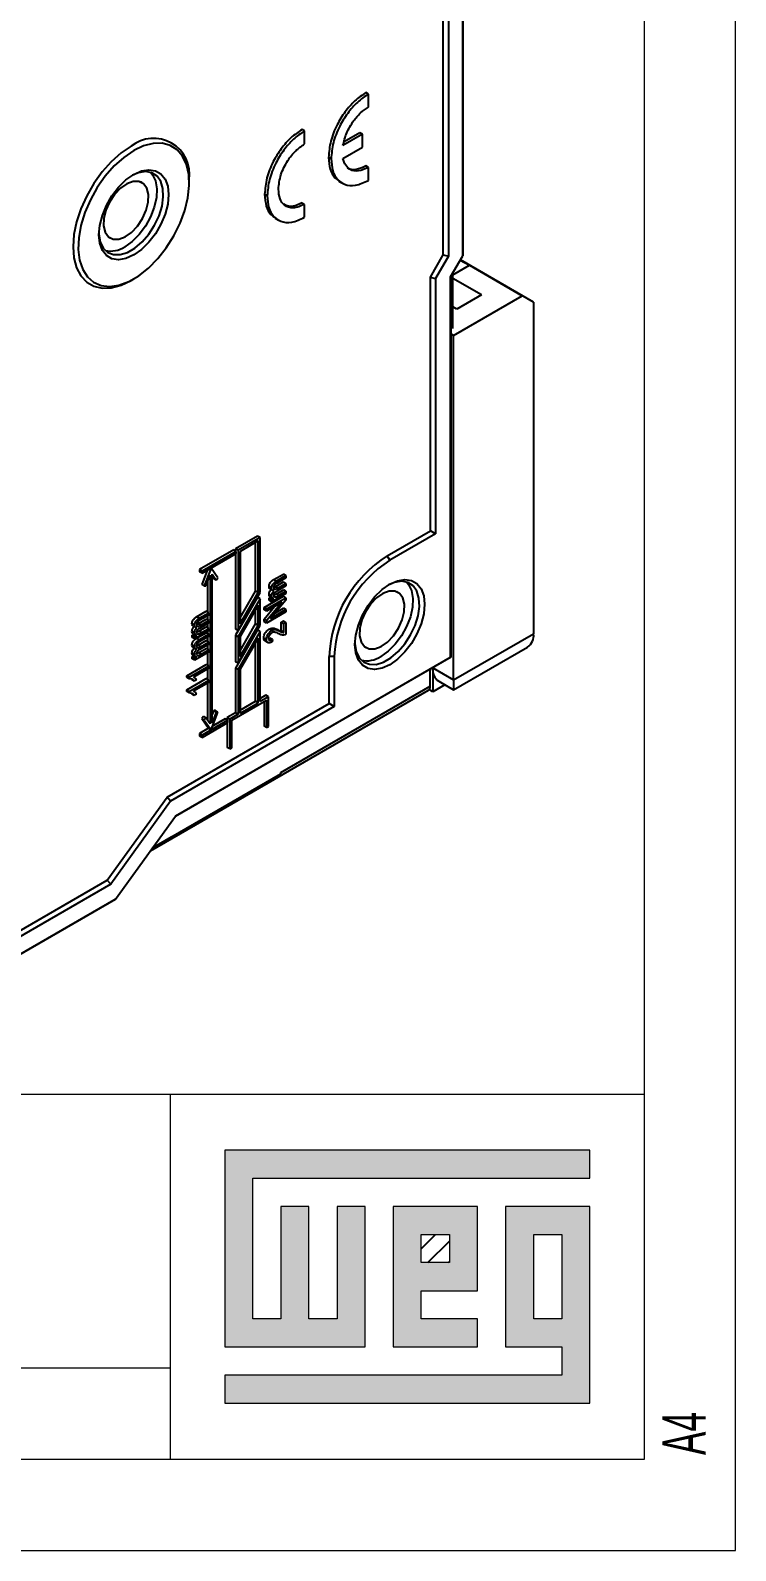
# Model space of a CAD drawing. Header units: millimetres. Extents: x 0 to 210, y 0 to 297.
# Drawn here: x 171.3 to 210, y 0 to 83.3 of the extents above; entities that cross this region are included whole.
import ezdxf

# ---------------------------------------------------------------- set-up
doc = ezdxf.new("R2010")
doc.units = ezdxf.units.MM
doc.layers.add('FORMATO', color=7, linetype='Continuous')
doc.layers.add('LEGENDA', color=7, linetype='Continuous')
doc.styles.add('SLDTEXTSTYLE1', font='TXT', dxfattribs={"width": 0.605})

msp = doc.modelspace()

# ---------------------------------------------------------------- hatches: boundary and pattern name
at = {"linetype": 'Continuous'}
msp.add_hatch(color=7, dxfattribs=at).paths.add_polyline_path([(181.99, 21.93), (181.99, 11.15), (189.69, 11.15), (189.69, 18.85), (188.15, 18.85), (188.15, 12.69), (186.61, 12.69), (186.61, 18.85), (185.07, 18.85), (185.07, 12.69), (183.53, 12.69), (183.53, 20.39), (202.01, 20.39), (202.01, 21.93)], flags=0)
h = msp.add_hatch(color=7, dxfattribs=at)
h.paths.add_polyline_path([(181.99, 8.07), (202.01, 8.07), (202.01, 18.85), (197.39, 18.85), (197.39, 11.15), (200.47, 11.15), (200.47, 9.61), (181.99, 9.61)], flags=0)
h.paths.add_polyline_path([(198.93, 17.31), (200.47, 17.31), (200.47, 12.69), (198.93, 12.69)], flags=0)
h = msp.add_hatch(color=7, dxfattribs=at)
h.paths.add_polyline_path([(195.85, 12.69), (192.77, 12.69), (192.77, 14.23), (195.85, 14.23), (195.85, 18.85), (191.23, 18.85), (191.23, 11.15), (195.85, 11.15)], flags=0)
h.paths.add_polyline_path([(194.31, 15.77), (192.77, 15.77), (192.77, 17.31), (194.31, 17.31)], flags=0)
h = msp.add_hatch(dxfattribs=at)
h.set_pattern_fill('ANSI31', color=8, scale=0.25, style=0)
h.paths.add_polyline_path([(194.31, 15.77), (192.77, 15.77), (192.77, 17.31), (194.31, 17.31)], flags=0)

# ---------------------------------------------------------------- linework, layer by layer
at = {"color": 7, "linetype": 'Continuous', "lineweight": 25}
for p, q in [((193.974, 70.961), (193.974, 95.488)), ((194.257, 95.324), (194.257, 70.893)), ((195.05, 70.914), (195.05, 94.867)), ((195.052, 94.865), (195.052, 71.01)), ((189.873, 79.764), (189.732, 79.846)), ((189.873, 79.056), (189.873, 79.764)), ((186.37, 77.743), (186.229, 77.825)), ((186.37, 77.034), (186.37, 77.743)), ((189.548, 77.567), (188.473, 76.947)), ((189.407, 77.649), (188.534, 77.145)), ((189.548, 77.567), (189.407, 77.649)), ((189.548, 76.859), (189.548, 77.567)), ((188.473, 76.237), (189.548, 76.859)), ((187.826, 76.219), (187.684, 76.3)), ((189.873, 75.746), (189.732, 75.827)), ((177.455, 74.917), (177.384, 74.958)), ((180.044, 74.912), (180.044, 75.075)), ((188.266, 74.985), (188.443, 74.883)), ((189.873, 75.036), (189.873, 75.746)), ((184.323, 74.198), (184.182, 74.279)), ((186.37, 73.725), (186.229, 73.806)), ((186.37, 73.015), (186.37, 73.725)), ((184.764, 72.964), (184.94, 72.862)), ((175.634, 71.927), (175.705, 71.886)), ((193.267, 69.736), (193.974, 70.961)), ((194.257, 70.893), (193.55, 69.669)), ((193.974, 70.961), (194.257, 70.893)), ((194.378, 69.751), (195.05, 70.914)), ((195.052, 71.01), (195.05, 70.914)), ((194.497, 69.864), (195.407, 70.389)), ((194.497, 66.925), (194.497, 69.958)), ((194.907, 70.668), (195.407, 70.389)), ((198.924, 68.369), (194.916, 70.683)), ((195.407, 70.389), (198.306, 68.715)), ((176.863, 69.564), (177.004, 69.646)), ((193.267, 55.845), (193.267, 69.736)), ((193.267, 69.736), (193.55, 69.669)), ((193.55, 69.669), (193.55, 55.681)), ((194.378, 48.936), (194.378, 69.751)), ((194.38, 69.755), (194.38, 48.936)), ((196.06, 68.766), (194.497, 69.668)), ((194.54, 66.541), (198.306, 68.715)), ((196.06, 68.766), (194.717, 67.99)), ((198.924, 68.369), (198.306, 68.715)), ((198.924, 68.369), (198.924, 50.21)), ((194.717, 67.99), (194.497, 68.117)), ((194.54, 66.541), (194.38, 66.634)), ((194.54, 47.679), (194.54, 66.541)), ((190.898, 54.477), (193.267, 55.845)), ((193.55, 55.681), (193.267, 55.845)), ((183.792, 55.56), (182.59, 54.866)), ((183.933, 55.478), (182.731, 54.784)), ((183.827, 55.294), (182.837, 54.723)), ((183.686, 52.548), (183.686, 55.213)), ((183.933, 55.478), (183.792, 55.56)), ((183.827, 52.466), (183.827, 55.294)), ((183.933, 52.477), (183.933, 55.478)), ((193.55, 55.681), (191.04, 54.232)), ((182.484, 54.805), (180.61, 53.723)), ((182.625, 54.723), (180.752, 53.641)), ((180.752, 53.519), (182.625, 54.6)), ((182.625, 54.723), (182.484, 54.805)), ((182.59, 54.866), (182.59, 54.743)), ((182.731, 54.784), (182.59, 54.866)), ((182.59, 54.58), (182.59, 50.476)), ((182.625, 54.6), (182.625, 54.723)), ((182.731, 54.784), (182.731, 50.395)), ((182.837, 54.723), (182.837, 50.752)), ((191.04, 54.232), (190.898, 54.477)), ((180.61, 53.723), (180.61, 53.6)), ((180.752, 53.641), (180.61, 53.723)), ((180.752, 53.519), (180.61, 53.6)), ((181.028, 53.678), (180.732, 52.915)), ((180.752, 53.641), (180.752, 53.519)), ((181.246, 53.796), (180.873, 52.834)), ((180.965, 52.825), (181.193, 53.415)), ((181.193, 53.415), (181.193, 45.274)), ((181.246, 53.796), (181.239, 53.8)), ((181.62, 53.265), (181.246, 53.796)), ((181.3, 53.476), (181.528, 53.151)), ((181.3, 45.335), (181.3, 53.476)), ((181.3, 53.356), (181.387, 53.232)), ((184.679, 53.172), (185.206, 53.476)), ((184.821, 53.09), (185.348, 53.394)), ((185.348, 53.394), (185.206, 53.476)), ((185.348, 53.394), (185.348, 53.267)), ((180.873, 52.834), (180.732, 52.915)), ((180.873, 52.834), (180.965, 52.825)), ((181.052, 53.05), (181.052, 51.404)), ((181.528, 53.151), (181.387, 53.232)), ((181.528, 53.151), (181.62, 53.265)), ((182.731, 50.395), (183.933, 52.477)), ((182.837, 51.078), (183.686, 52.548)), ((182.837, 50.752), (183.827, 52.466)), ((183.827, 52.466), (183.686, 52.548)), ((184.563, 52.716), (184.421, 52.798)), ((184.482, 52.67), (184.623, 52.588)), ((184.673, 52.757), (184.758, 52.788)), ((184.821, 53.09), (184.679, 53.172)), ((184.758, 52.788), (185.206, 53.046)), ((184.9, 52.706), (184.758, 52.788)), ((184.806, 52.386), (185.206, 52.617)), ((185.348, 52.838), (184.847, 52.548)), ((185.348, 53.267), (184.862, 52.987)), ((184.9, 52.706), (185.348, 52.965)), ((184.948, 52.304), (185.348, 52.535)), ((185.348, 52.965), (185.206, 53.046)), ((185.348, 52.535), (185.206, 52.617)), ((185.348, 52.965), (185.348, 52.838)), ((185.348, 52.535), (185.348, 52.408)), ((191.491, 52.482), (191.42, 52.522)), ((183.792, 52.212), (182.59, 50.13)), ((183.933, 52.13), (182.731, 50.048)), ((183.827, 51.773), (182.837, 50.059)), ((183.933, 52.13), (183.792, 52.212)), ((183.827, 50.67), (183.827, 51.773)), ((183.933, 50.68), (183.933, 52.13)), ((184.146, 51.655), (185.206, 52.267)), ((184.146, 51.011), (184.724, 51.698)), ((184.146, 51.527), (184.146, 51.655)), ((184.287, 51.573), (184.146, 51.655)), ((184.287, 51.573), (185.348, 52.185)), ((184.287, 50.929), (185.132, 51.934)), ((185.132, 51.934), (184.287, 51.446)), ((184.563, 52.286), (184.421, 52.368)), ((184.435, 52.156), (184.528, 52.209)), ((184.435, 52.044), (184.435, 52.156)), ((184.576, 52.074), (184.435, 52.156)), ((184.576, 51.963), (184.435, 52.044)), ((184.483, 52.235), (184.625, 52.153)), ((185.348, 52.049), (184.503, 51.046)), ((185.348, 52.408), (184.576, 51.963)), ((184.576, 52.074), (184.685, 52.137)), ((184.576, 51.963), (184.576, 52.074)), ((184.673, 52.328), (184.806, 52.386)), ((184.948, 52.304), (184.806, 52.386)), ((185.348, 52.185), (185.206, 52.267)), ((185.348, 52.185), (185.348, 52.049)), ((180.454, 51.141), (180.981, 51.445)), ((180.596, 51.059), (180.454, 51.141)), ((180.533, 50.757), (180.981, 51.015)), ((180.596, 51.059), (181.123, 51.363)), ((181.123, 50.806), (180.622, 50.517)), ((181.123, 51.236), (180.637, 50.956)), ((180.675, 50.675), (181.123, 50.934)), ((181.123, 51.363), (180.981, 51.445)), ((181.123, 50.934), (180.981, 51.015)), ((181.052, 51.195), (181.052, 50.975)), ((181.123, 51.363), (181.123, 51.236)), ((181.123, 50.934), (181.123, 50.806)), ((183.686, 50.752), (183.686, 51.528)), ((184.287, 51.446), (184.146, 51.527)), ((184.146, 50.875), (184.146, 51.011)), ((184.287, 50.929), (184.146, 51.011)), ((184.287, 50.794), (184.146, 50.875)), ((184.287, 51.446), (184.287, 51.573)), ((185.348, 51.406), (184.287, 50.794)), ((184.287, 50.794), (184.287, 50.929)), ((184.503, 51.046), (185.348, 51.533)), ((184.771, 51.363), (185.206, 51.615)), ((185.082, 50.843), (185.206, 50.915)), ((185.082, 50.366), (185.082, 50.843)), ((185.224, 50.762), (185.082, 50.843)), ((185.348, 51.533), (185.206, 51.615)), ((185.348, 50.833), (185.206, 50.915)), ((185.224, 50.762), (185.348, 50.833)), ((185.348, 51.533), (185.348, 51.406)), ((185.348, 50.833), (185.348, 50.181)), ((180.338, 50.685), (180.196, 50.767)), ((180.338, 50.255), (180.196, 50.337)), ((180.21, 50.125), (180.303, 50.178)), ((180.21, 50.013), (180.21, 50.125)), ((180.351, 50.043), (180.21, 50.125)), ((180.351, 49.932), (180.21, 50.013)), ((180.257, 50.638), (180.398, 50.557)), ((180.258, 50.204), (180.4, 50.122)), ((181.123, 50.377), (180.351, 49.932)), ((180.351, 50.043), (180.46, 50.106)), ((180.351, 49.932), (180.351, 50.043)), ((180.448, 50.726), (180.533, 50.757)), ((180.448, 50.297), (180.581, 50.355)), ((180.454, 49.963), (180.981, 50.268)), ((180.596, 49.882), (180.454, 49.963)), ((180.675, 50.675), (180.533, 50.757)), ((180.581, 50.355), (180.981, 50.586)), ((180.723, 50.273), (180.581, 50.355)), ((180.596, 49.882), (181.123, 50.186)), ((181.123, 50.059), (180.637, 49.779)), ((180.723, 50.273), (181.123, 50.504)), ((181.123, 50.504), (180.981, 50.586)), ((181.123, 50.186), (180.981, 50.268)), ((181.052, 50.766), (181.052, 50.545)), ((181.052, 50.336), (181.052, 50.227)), ((181.052, 50.018), (181.052, 49.797)), ((181.123, 50.504), (181.123, 50.377)), ((181.123, 50.186), (181.123, 50.059)), ((182.731, 50.395), (182.59, 50.476)), ((183.792, 50.416), (182.59, 48.334)), ((182.59, 50.13), (182.59, 48.68)), ((182.731, 50.048), (182.59, 50.13)), ((182.731, 48.598), (183.933, 50.68)), ((183.933, 50.334), (182.731, 48.252)), ((182.731, 50.048), (182.731, 48.598)), ((182.837, 49.282), (183.686, 50.752)), ((182.837, 48.955), (183.827, 50.67)), ((182.837, 50.059), (182.837, 48.955)), ((183.827, 49.977), (182.837, 48.262)), ((183.827, 50.67), (183.686, 50.752)), ((183.933, 50.334), (183.792, 50.416)), ((183.827, 46.435), (183.827, 49.977)), ((183.933, 46.496), (183.933, 50.334)), ((184.273, 49.903), (184.132, 49.984)), ((184.391, 49.952), (184.462, 49.976)), ((184.571, 50.385), (184.429, 50.466)), ((184.604, 49.895), (184.462, 49.976)), ((185.018, 50.355), (184.876, 50.436)), ((185.224, 50.284), (185.082, 50.366)), ((185.224, 50.284), (185.224, 50.762)), ((194.54, 47.679), (198.924, 50.21)), ((180.338, 49.508), (180.196, 49.59)), ((180.338, 49.078), (180.196, 49.16)), ((180.257, 49.461), (180.398, 49.38)), ((181.123, 49.2), (180.351, 48.755)), ((180.448, 49.549), (180.533, 49.58)), ((180.448, 49.12), (180.581, 49.178)), ((180.533, 49.58), (180.981, 49.838)), ((180.675, 49.498), (180.533, 49.58)), ((180.581, 49.178), (180.981, 49.409)), ((180.723, 49.096), (180.581, 49.178)), ((181.123, 49.629), (180.622, 49.34)), ((180.675, 49.498), (181.123, 49.757)), ((180.723, 49.096), (181.123, 49.327)), ((181.123, 49.757), (180.981, 49.838)), ((181.123, 49.327), (180.981, 49.409)), ((181.052, 49.589), (181.052, 49.368)), ((181.052, 49.159), (181.052, 48.493)), ((181.123, 49.757), (181.123, 49.629)), ((181.123, 49.327), (181.123, 49.2)), ((183.686, 46.517), (183.686, 49.732)), ((184.187, 49.818), (184.364, 49.716)), ((184.604, 49.895), (184.59, 49.76)), ((189.67, 49.491), (189.741, 49.45)), ((194.54, 47.138), (198.593, 49.477)), ((194.379, 48.935), (179.29, 40.224)), ((179.292, 40.227), (194.378, 48.936)), ((179.907, 47.914), (180.981, 48.534)), ((180.048, 47.832), (181.123, 48.452)), ((180.21, 48.948), (180.303, 49.001)), ((180.21, 48.836), (180.21, 48.948)), ((180.351, 48.866), (180.21, 48.948)), ((180.351, 48.755), (180.21, 48.836)), ((180.258, 49.027), (180.4, 48.945)), ((181.123, 48.325), (180.282, 47.84)), ((180.351, 48.866), (180.46, 48.929)), ((180.351, 48.755), (180.351, 48.866)), ((181.123, 48.452), (180.981, 48.534)), ((181.123, 48.452), (181.123, 48.325)), ((182.731, 48.598), (182.59, 48.68)), ((182.59, 48.334), (182.59, 45.884)), ((182.731, 48.252), (182.59, 48.334)), ((187.717, 46.394), (187.717, 48.966)), ((187.999, 48.966), (187.717, 48.966)), ((187.999, 48.966), (187.999, 46.23)), ((193.259, 47.347), (193.259, 48.288)), ((193.394, 48.341), (194.54, 47.679)), ((193.394, 48.341), (193.394, 47.034)), ((194.378, 48.936), (194.38, 48.936)), ((194.38, 48.936), (194.379, 48.935)), ((179.907, 47.831), (179.907, 47.914)), ((180.048, 47.832), (179.907, 47.914)), ((180.048, 47.75), (179.907, 47.831)), ((179.907, 47.134), (180.981, 47.755)), ((180.048, 47.75), (180.048, 47.832)), ((180.048, 47.053), (181.123, 47.673)), ((180.324, 47.609), (180.182, 47.691)), ((181.123, 47.546), (180.282, 47.061)), ((180.329, 47.816), (180.285, 47.841)), ((180.448, 47.681), (180.324, 47.609)), ((181.123, 47.673), (180.981, 47.755)), ((181.052, 48.284), (181.052, 47.714)), ((181.052, 47.505), (181.052, 45.475)), ((181.123, 47.673), (181.123, 47.546)), ((182.731, 48.252), (182.731, 45.802)), ((182.837, 48.262), (182.837, 45.863)), ((193.726, 47.608), (194.54, 47.138)), ((194.54, 47.679), (194.54, 47.138)), ((177.918, 38.322), (193.156, 47.119)), ((179.907, 47.052), (179.907, 47.134)), ((180.048, 47.053), (179.907, 47.134)), ((180.048, 46.97), (179.907, 47.052)), ((180.048, 46.97), (180.048, 47.053)), ((180.324, 46.83), (180.182, 46.912)), ((180.329, 47.037), (180.285, 47.062)), ((180.448, 46.901), (180.324, 46.83)), ((184.252, 46.843), (183.933, 46.659)), ((184.393, 46.762), (183.933, 46.496)), ((184.393, 46.762), (184.252, 46.843)), ((184.393, 45.128), (184.393, 46.762)), ((185.065, 42.617), (193.259, 47.347)), ((193.394, 47.034), (193.194, 47.15)), ((194.057, 47.417), (193.394, 47.034)), ((178.839, 41.269), (187.717, 46.394)), ((187.999, 46.23), (179.025, 41.05)), ((181.246, 44.953), (181.62, 45.916)), ((181.387, 46.006), (181.3, 45.781)), ((181.528, 45.924), (181.3, 45.335)), ((181.479, 45.998), (181.387, 46.006)), ((181.528, 45.924), (181.387, 46.006)), ((181.62, 45.916), (181.479, 45.998)), ((181.62, 45.916), (181.528, 45.924)), ((182.59, 45.884), (182.13, 45.619)), ((182.731, 45.802), (182.272, 45.537)), ((182.378, 45.476), (184.287, 46.578)), ((182.731, 45.802), (182.59, 45.884)), ((182.837, 46.027), (183.686, 46.517)), ((182.837, 45.863), (183.827, 46.435)), ((183.827, 46.435), (183.686, 46.517)), ((184.146, 46.496), (184.146, 45.149)), ((184.287, 46.578), (184.287, 45.067)), ((187.999, 46.23), (187.717, 46.394)), ((181.112, 45.031), (180.61, 44.741)), ((180.823, 45.681), (180.732, 45.566)), ((180.732, 45.566), (181.105, 45.035)), ((180.873, 45.485), (180.732, 45.566)), ((182.166, 45.476), (180.752, 44.659)), ((180.752, 44.537), (182.166, 45.353)), ((180.965, 45.599), (180.823, 45.681)), ((180.965, 45.599), (180.873, 45.485)), ((180.873, 45.485), (181.246, 44.953)), ((181.193, 45.274), (180.965, 45.599)), ((181.246, 44.953), (181.105, 45.035)), ((182.024, 45.557), (181.324, 45.153)), ((182.166, 45.476), (182.024, 45.557)), ((182.13, 45.619), (182.13, 45.496)), ((182.272, 45.537), (182.13, 45.619)), ((182.13, 45.333), (182.13, 43.985)), ((182.166, 45.353), (182.166, 45.476)), ((182.272, 45.537), (182.272, 43.904)), ((182.378, 43.965), (182.378, 45.476)), ((184.287, 45.067), (184.146, 45.149)), ((184.287, 45.067), (184.393, 45.128)), ((180.61, 44.741), (180.61, 44.618)), ((180.752, 44.659), (180.61, 44.741)), ((180.752, 44.537), (180.61, 44.618)), ((180.752, 44.659), (180.752, 44.537)), ((182.272, 43.904), (182.13, 43.985)), ((182.272, 43.904), (182.378, 43.965)), ((179.054, 39.066), (185.065, 42.536)), ((185.065, 42.536), (185.065, 42.617)), ((175.557, 36.721), (178.839, 41.269)), ((179.025, 41.05), (175.743, 36.501)), ((179.025, 41.05), (178.839, 41.269)), ((176.01, 35.678), (179.292, 40.227)), ((179.054, 39.061), (178.019, 38.463)), ((179.054, 39.066), (179.054, 39.061)), ((166.159, 31.295), (175.557, 36.721)), ((175.743, 36.501), (175.557, 36.721)), ((175.743, 36.501), (166.242, 31.016)), ((175.913, 35.621), (165.748, 29.753)), ((165.891, 29.837), (176.01, 35.678)), ((176.01, 35.678), (175.913, 35.621))]:
    msp.add_line(p, q, dxfattribs=at)
at = {"color": 7, "linetype": 'Continuous', "lineweight": 18}
for p, q in [((202.01, 21.93), (181.99, 21.93)), ((181.99, 21.93), (181.99, 11.15)), ((202.01, 20.39), (202.01, 21.93)), ((183.53, 20.39), (202.01, 20.39)), ((183.53, 12.69), (183.53, 20.39)), ((186.61, 18.85), (185.07, 18.85)), ((185.07, 18.85), (185.07, 12.69)), ((186.61, 12.69), (186.61, 18.85)), ((189.69, 18.85), (188.15, 18.85)), ((188.15, 18.85), (188.15, 12.69)), ((189.69, 11.15), (189.69, 18.85)), ((195.85, 18.85), (191.23, 18.85)), ((191.23, 18.85), (191.23, 11.15)), ((195.85, 14.23), (195.85, 18.85)), ((202.01, 18.85), (197.39, 18.85)), ((197.39, 18.85), (197.39, 11.15)), ((202.01, 8.07), (202.01, 18.85)), ((192.77, 17.31), (194.31, 17.31)), ((192.77, 15.77), (192.77, 17.31)), ((194.31, 17.31), (194.31, 15.77)), ((198.93, 12.69), (198.93, 17.31)), ((198.93, 17.31), (200.47, 17.31)), ((200.47, 17.31), (200.47, 12.69)), ((194.31, 15.77), (192.77, 15.77)), ((192.77, 14.23), (195.85, 14.23)), ((192.77, 12.69), (192.77, 14.23)), ((185.07, 12.69), (183.53, 12.69)), ((188.15, 12.69), (186.61, 12.69)), ((195.85, 12.69), (192.77, 12.69)), ((195.85, 11.15), (195.85, 12.69)), ((200.47, 12.69), (198.93, 12.69)), ((181.99, 11.15), (189.69, 11.15)), ((191.23, 11.15), (195.85, 11.15)), ((197.39, 11.15), (200.47, 11.15)), ((200.47, 11.15), (200.47, 9.61)), ((181.99, 9.61), (181.99, 8.07)), ((200.47, 9.61), (181.99, 9.61)), ((181.99, 8.07), (202.01, 8.07))]:
    msp.add_line(p, q, dxfattribs=at)
at = {"color": 7, "linetype": 'Continuous', "lineweight": 25, "flags": 128}
for points in [[(176.862, 76.913), (176.31, 76.538), (175.774, 76.063), (175.271, 75.502), (174.817, 74.873), (174.425, 74.193), (174.107, 73.485), (173.872, 72.769), (173.729, 72.068), (173.68, 71.402), (173.729, 70.791), (173.872, 70.256), (174.107, 69.811), (174.425, 69.469), (174.817, 69.243), (175.271, 69.138), (175.774, 69.157), (176.31, 69.301), (176.862, 69.564), (176.863, 69.564)], [(177.004, 76.668), (176.461, 76.298), (175.935, 75.827), (175.444, 75.271), (175.003, 74.646), (174.627, 73.974), (174.326, 73.275), (174.112, 72.573), (173.991, 71.889), (173.966, 71.246), (174.04, 70.664), (174.208, 70.163), (174.466, 69.758), (174.806, 69.462), (175.217, 69.285), (175.685, 69.232), (176.195, 69.305), (176.731, 69.503), (177.276, 69.817), (177.813, 70.239), (178.323, 70.755), (178.791, 71.348), (179.202, 71.999), (179.541, 72.688), (179.8, 73.391), (179.968, 74.087), (180.041, 74.753), (180.017, 75.368), (179.896, 75.911), (179.681, 76.366), (179.381, 76.718), (179.004, 76.956), (178.563, 77.071), (178.072, 77.061), (177.547, 76.925), (177.004, 76.668)], [(177.004, 75.362), (177.429, 75.552), (177.832, 75.621), (178.194, 75.568), (178.497, 75.393), (178.724, 75.106), (178.865, 74.722), (178.913, 74.259), (178.865, 73.741), (178.724, 73.193), (178.497, 72.644), (178.194, 72.12), (177.832, 71.649), (177.429, 71.253), (177.004, 70.952), (176.579, 70.762), (176.175, 70.692), (175.813, 70.746), (175.511, 70.921), (175.284, 71.207), (175.143, 71.592), (175.095, 72.055), (175.143, 72.573), (175.284, 73.12), (175.511, 73.67), (175.813, 74.193), (176.175, 74.665), (176.579, 75.061), (177.004, 75.362)], [(175.096, 72.139), (175.098, 72.101), (175.169, 71.675), (175.331, 71.334), (175.577, 71.095), (175.891, 70.972), (176.258, 70.971), (176.657, 71.093), (177.068, 71.329), (177.467, 71.669), (177.834, 72.094), (178.148, 72.58), (178.393, 73.102), (178.556, 73.631), (178.627, 74.139), (178.603, 74.598), (178.486, 74.984), (178.28, 75.276), (177.999, 75.458), (177.656, 75.521), (177.27, 75.46), (176.931, 75.318)], [(177.723, 74.608), (177.544, 74.854), (177.286, 74.983), (176.971, 74.983), (176.625, 74.856), (176.275, 74.611), (175.949, 74.267), (175.675, 73.854), (175.474, 73.404), (175.362, 72.954), (175.349, 72.54), (175.436, 72.196), (175.615, 71.95), (175.873, 71.821), (176.188, 71.82), (176.534, 71.948), (176.885, 72.193), (177.21, 72.536), (177.484, 72.95), (177.686, 73.4), (177.797, 73.85), (177.81, 74.264), (177.723, 74.608)], [(177.923, 75.484), (178.04, 75.347), (178.202, 75.006), (178.274, 74.58), (178.25, 74.093), (178.132, 73.571), (177.927, 73.042), (177.645, 72.535), (177.302, 72.076), (176.917, 71.692), (176.509, 71.401)], [(191.04, 52.926), (191.465, 53.116), (191.868, 53.186), (192.23, 53.132), (192.533, 52.957), (192.76, 52.671), (192.901, 52.286), (192.949, 51.823), (192.901, 51.305), (192.76, 50.758), (192.533, 50.208), (192.23, 49.685), (191.868, 49.213), (191.465, 48.817), (191.04, 48.516), (190.615, 48.326), (190.212, 48.257), (189.85, 48.31), (189.547, 48.485), (189.32, 48.772), (189.179, 49.156), (189.131, 49.619), (189.179, 50.137), (189.32, 50.685), (189.547, 51.234), (189.85, 51.758), (190.212, 52.229), (190.615, 52.625), (191.04, 52.926)], [(189.132, 49.703), (189.134, 49.665), (189.205, 49.24), (189.368, 48.898), (189.613, 48.66), (189.927, 48.536), (190.294, 48.535), (190.693, 48.657), (191.104, 48.894), (191.503, 49.234), (191.87, 49.658), (192.184, 50.144), (192.429, 50.666), (192.592, 51.195), (192.663, 51.703), (192.639, 52.162), (192.522, 52.548), (192.316, 52.84), (192.035, 53.022), (191.692, 53.085), (191.306, 53.024), (190.968, 52.882)], [(191.759, 52.172), (191.58, 52.418), (191.322, 52.547), (191.007, 52.548), (190.661, 52.42), (190.311, 52.175), (189.985, 51.832), (189.711, 51.418), (189.51, 50.968), (189.398, 50.518), (189.385, 50.104), (189.472, 49.76), (189.651, 49.514), (189.909, 49.385), (190.224, 49.384), (190.57, 49.512), (190.921, 49.757), (191.246, 50.1), (191.521, 50.514), (191.722, 50.964), (191.833, 51.414), (191.846, 51.828), (191.759, 52.172)], [(191.959, 53.048), (192.076, 52.911), (192.238, 52.57), (192.31, 52.144), (192.286, 51.657), (192.168, 51.135), (191.963, 50.606), (191.681, 50.099), (191.338, 49.641), (190.953, 49.256), (190.545, 48.966)]]:
    msp.add_lwpolyline(points, dxfattribs=at)
at = {"color": 7, "linetype": 'Continuous', "lineweight": 25}
for centre, radius, start, end in [((178.095, 75.373), 1.972, 351.31468, 128.67457), ((175.74, 72.539), 1.373, 257.72503, 304.05748), ((194.596, 48.668), 6.886, 122.4763, 177.5237), ((194.601, 48.665), 6.608, 122.60548, 177.39452), ((198.163, 50.113), 0.767, 304.05635, 7.25583), ((189.776, 50.103), 1.373, 257.72503, 304.05748), ((194.178, 48.254), 0.789, 173.70115, 234.98667)]:
    msp.add_arc(centre, radius, start, end, dxfattribs=at)
msp.add_ellipse((192.908, 47.553), major_axis=(-0.247, 0.435), ratio=0.572321, start_param=3.14588, end_param=3.93136, dxfattribs=at)
for points, knots in [([(189.732, 79.846), (189.527, 79.707), (189.124, 79.435), (188.577, 78.805), (188.111, 78.051), (187.757, 77.167), (187.709, 76.592), (187.684, 76.3)], [0, 0, 0, 0, 0.191416, 0.376263, 0.559026, 0.775591, 1, 1, 1, 1]), ([(189.873, 79.764), (189.668, 79.626), (189.265, 79.353), (188.718, 78.724), (188.252, 77.969), (187.898, 77.085), (187.85, 76.511), (187.826, 76.219)], [0, 0, 0, 0, 0.191416, 0.376263, 0.559026, 0.775591, 1, 1, 1, 1]), ([(188.473, 76.947), (188.531, 77.18), (188.647, 77.642), (189.017, 78.269), (189.438, 78.76), (189.726, 78.956), (189.873, 79.056)], [0, 0, 0, 0, 0.279226, 0.554359, 0.773285, 1, 1, 1, 1]), ([(186.229, 77.825), (186.024, 77.686), (185.621, 77.413), (185.074, 76.784), (184.608, 76.03), (184.254, 75.146), (184.206, 74.571), (184.182, 74.279)], [0, 0, 0, 0, 0.191405, 0.376246, 0.559008, 0.775579, 1, 1, 1, 1]), ([(186.37, 77.743), (186.165, 77.605), (185.762, 77.332), (185.215, 76.703), (184.749, 75.948), (184.395, 75.064), (184.347, 74.49), (184.323, 74.198)], [0, 0, 0, 0, 0.191405, 0.376246, 0.559008, 0.775579, 1, 1, 1, 1]), ([(184.937, 74.552), (184.965, 74.815), (185.019, 75.331), (185.402, 76.09), (185.87, 76.687), (186.202, 76.917), (186.37, 77.034)], [0, 0, 0, 0, 0.2837254, 0.5579426, 0.7750459, 1, 1, 1, 1]), ([(187.684, 76.3), (187.703, 76.075), (187.739, 75.632), (187.971, 75.188), (188.204, 75.051), (188.298, 74.996)], [0, 0, 0, 0, 0.382467, 0.751808, 1, 1, 1, 1]), ([(187.826, 76.219), (187.843, 75.992), (187.878, 75.546), (188.15, 75.072), (188.57, 74.776), (189.159, 74.708), (189.632, 74.926), (189.873, 75.036)], [0, 0, 0, 0, 0.191418, 0.376266, 0.55903, 0.775593, 1, 1, 1, 1]), ([(189.873, 75.746), (189.688, 75.663), (189.323, 75.499), (188.895, 75.589), (188.601, 75.839), (188.516, 76.103), (188.473, 76.237)], [0, 0, 0, 0, 0.286172, 0.562529, 0.779429, 1, 1, 1, 1]), ([(189.732, 75.827), (189.549, 75.748), (189.19, 75.593), (188.843, 75.619), (188.728, 75.726), (188.722, 75.732)], [0, 0, 0, 0, 0.493835, 0.970733, 1, 1, 1, 1]), ([(184.182, 74.279), (184.2, 74.054), (184.237, 73.611), (184.468, 73.167), (184.701, 73.03), (184.795, 72.975)], [0, 0, 0, 0, 0.382491, 0.751822, 1, 1, 1, 1]), ([(184.323, 74.198), (184.341, 73.971), (184.375, 73.525), (184.647, 73.051), (185.068, 72.755), (185.656, 72.687), (186.129, 72.904), (186.37, 73.015)], [0, 0, 0, 0, 0.1914407, 0.3762946, 0.5590543, 0.7756068, 1, 1, 1, 1]), ([(186.37, 73.725), (186.157, 73.633), (185.737, 73.454), (185.271, 73.626), (184.988, 74.004), (184.954, 74.367), (184.937, 74.552)], [0, 0, 0, 0, 0.283703, 0.557928, 0.775038, 1, 1, 1, 1]), ([(186.229, 73.806), (186.011, 73.707), (185.628, 73.533), (185.35, 73.673), (185.229, 73.734)], [0, 0, 0, 0, 0.567789, 1, 1, 1, 1]), ([(184.421, 52.798), (184.423, 52.825), (184.426, 52.88), (184.462, 52.972), (184.546, 53.088), (184.624, 53.137), (184.679, 53.172)], [0, 0, 0, 0, 0.187124, 0.373777, 0.560487, 1, 1, 1, 1]), ([(184.487, 52.679), (184.474, 52.683), (184.431, 52.696), (184.425, 52.756), (184.421, 52.798)], [0, 0, 0, 0, 0.310747, 1, 1, 1, 1]), ([(184.421, 52.368), (184.423, 52.395), (184.426, 52.448), (184.467, 52.556), (184.52, 52.614), (184.553, 52.649)], [0, 0, 0, 0, 0.2813162, 0.5618947, 1, 1, 1, 1]), ([(184.563, 52.716), (184.564, 52.744), (184.568, 52.799), (184.604, 52.89), (184.687, 53.006), (184.765, 53.055), (184.821, 53.09)], [0, 0, 0, 0, 0.187124, 0.373777, 0.560487, 1, 1, 1, 1]), ([(184.694, 52.568), (184.654, 52.575), (184.583, 52.589), (184.569, 52.677), (184.563, 52.716)], [0, 0, 0, 0, 0.560822, 1, 1, 1, 1]), ([(184.563, 52.286), (184.564, 52.313), (184.567, 52.366), (184.608, 52.474), (184.662, 52.532), (184.694, 52.568)], [0, 0, 0, 0, 0.2813162, 0.5618947, 1, 1, 1, 1]), ([(184.862, 52.987), (184.82, 52.963), (184.767, 52.934), (184.711, 52.868), (184.69, 52.83), (184.675, 52.789), (184.674, 52.764), (184.673, 52.752)], [0, 0, 0, 0, 0.499624, 0.624793, 0.749909, 0.874955, 1, 1, 1, 1]), ([(184.673, 52.752), (184.674, 52.737), (184.675, 52.709), (184.697, 52.666), (184.768, 52.636), (184.847, 52.678), (184.9, 52.706)], [0, 0, 0, 0, 0.125688, 0.251266, 0.500653, 1, 1, 1, 1]), ([(184.847, 52.548), (184.807, 52.525), (184.758, 52.495), (184.707, 52.433), (184.687, 52.396), (184.674, 52.358), (184.673, 52.335), (184.673, 52.324)], [0, 0, 0, 0, 0.498874, 0.6240773, 0.7494013, 0.8746676, 1, 1, 1, 1]), ([(184.484, 52.236), (184.471, 52.245), (184.433, 52.27), (184.426, 52.33), (184.421, 52.368)], [0, 0, 0, 0, 0.359737, 1, 1, 1, 1]), ([(184.685, 52.137), (184.666, 52.14), (184.629, 52.145), (184.576, 52.188), (184.568, 52.249), (184.563, 52.286)], [0, 0, 0, 0, 0.2811253, 0.5620306, 1, 1, 1, 1]), ([(184.673, 52.324), (184.674, 52.307), (184.676, 52.274), (184.698, 52.241), (184.731, 52.224), (184.813, 52.228), (184.888, 52.271), (184.948, 52.304)], [0, 0, 0, 0, 0.125005, 0.249906, 0.375023, 0.500193, 1, 1, 1, 1]), ([(180.196, 50.767), (180.198, 50.794), (180.201, 50.849), (180.237, 50.941), (180.321, 51.057), (180.399, 51.106), (180.454, 51.141)], [0, 0, 0, 0, 0.187124, 0.373777, 0.560487, 1, 1, 1, 1]), ([(180.338, 50.685), (180.339, 50.713), (180.343, 50.768), (180.379, 50.859), (180.462, 50.975), (180.541, 51.024), (180.596, 51.059)], [0, 0, 0, 0, 0.187124, 0.373777, 0.560487, 1, 1, 1, 1]), ([(180.637, 50.956), (180.595, 50.932), (180.542, 50.903), (180.486, 50.837), (180.465, 50.799), (180.45, 50.758), (180.449, 50.733), (180.448, 50.721)], [0, 0, 0, 0, 0.499624, 0.624793, 0.749909, 0.874955, 1, 1, 1, 1]), ([(180.262, 50.648), (180.249, 50.652), (180.206, 50.665), (180.2, 50.725), (180.196, 50.767)], [0, 0, 0, 0, 0.310747, 1, 1, 1, 1]), ([(180.196, 50.337), (180.198, 50.364), (180.201, 50.417), (180.242, 50.525), (180.295, 50.583), (180.328, 50.618)], [0, 0, 0, 0, 0.281316, 0.561895, 1, 1, 1, 1]), ([(180.259, 50.205), (180.246, 50.214), (180.208, 50.239), (180.201, 50.299), (180.196, 50.337)], [0, 0, 0, 0, 0.359737, 1, 1, 1, 1]), ([(180.196, 49.59), (180.198, 49.617), (180.201, 49.672), (180.237, 49.764), (180.321, 49.88), (180.399, 49.929), (180.454, 49.963)], [0, 0, 0, 0, 0.187124, 0.373777, 0.560487, 1, 1, 1, 1]), ([(180.47, 50.537), (180.429, 50.544), (180.358, 50.558), (180.344, 50.646), (180.338, 50.685)], [0, 0, 0, 0, 0.560822, 1, 1, 1, 1]), ([(180.338, 50.255), (180.339, 50.282), (180.343, 50.335), (180.383, 50.443), (180.437, 50.501), (180.47, 50.537)], [0, 0, 0, 0, 0.281316, 0.561895, 1, 1, 1, 1]), ([(180.46, 50.106), (180.441, 50.109), (180.404, 50.114), (180.351, 50.157), (180.343, 50.218), (180.338, 50.255)], [0, 0, 0, 0, 0.281125, 0.562031, 1, 1, 1, 1]), ([(180.448, 50.721), (180.449, 50.706), (180.45, 50.678), (180.472, 50.635), (180.543, 50.605), (180.622, 50.647), (180.675, 50.675)], [0, 0, 0, 0, 0.1256875, 0.2512656, 0.5006529, 1, 1, 1, 1]), ([(180.622, 50.517), (180.583, 50.494), (180.533, 50.464), (180.482, 50.402), (180.462, 50.365), (180.449, 50.327), (180.448, 50.304), (180.448, 50.293)], [0, 0, 0, 0, 0.498874, 0.624077, 0.749401, 0.874668, 1, 1, 1, 1]), ([(180.448, 50.293), (180.449, 50.276), (180.451, 50.243), (180.473, 50.21), (180.506, 50.193), (180.588, 50.197), (180.663, 50.24), (180.723, 50.273)], [0, 0, 0, 0, 0.125005, 0.249906, 0.375023, 0.500193, 1, 1, 1, 1]), ([(184.132, 49.984), (184.136, 50.036), (184.143, 50.139), (184.231, 50.29), (184.33, 50.4), (184.396, 50.444), (184.429, 50.466)], [0, 0, 0, 0, 0.279693, 0.558261, 0.779102, 1, 1, 1, 1]), ([(184.205, 49.807), (184.183, 49.827), (184.139, 49.866), (184.134, 49.945), (184.132, 49.984)], [0, 0, 0, 0, 0.498791, 1, 1, 1, 1]), ([(184.273, 49.903), (184.277, 49.954), (184.285, 50.057), (184.373, 50.208), (184.471, 50.319), (184.537, 50.363), (184.571, 50.385)], [0, 0, 0, 0, 0.279693, 0.558261, 0.779102, 1, 1, 1, 1]), ([(184.568, 50.256), (184.542, 50.239), (184.491, 50.205), (184.429, 50.122), (184.39, 50.036), (184.385, 49.986), (184.383, 49.962)], [0, 0, 0, 0, 0.280425, 0.559943, 0.779929, 1, 1, 1, 1]), ([(184.383, 49.962), (184.385, 49.94), (184.389, 49.897), (184.422, 49.859), (184.491, 49.839), (184.557, 49.872), (184.604, 49.895)], [0, 0, 0, 0, 0.186999, 0.373859, 0.561031, 1, 1, 1, 1]), ([(184.429, 50.466), (184.478, 50.488), (184.577, 50.533), (184.726, 50.506), (184.819, 50.463), (184.876, 50.436)], [0, 0, 0, 0, 0.279141, 0.559078, 1, 1, 1, 1]), ([(184.954, 50.205), (184.892, 50.238), (184.805, 50.285), (184.67, 50.299), (184.602, 50.27), (184.568, 50.256)], [0, 0, 0, 0, 0.560605, 0.780638, 1, 1, 1, 1]), ([(184.571, 50.385), (184.62, 50.407), (184.718, 50.451), (184.868, 50.425), (184.961, 50.381), (185.018, 50.355)], [0, 0, 0, 0, 0.279141, 0.559078, 1, 1, 1, 1]), ([(184.876, 50.436), (184.898, 50.425), (184.934, 50.408), (184.985, 50.384), (185.031, 50.368), (185.065, 50.367), (185.082, 50.366)], [0, 0, 0, 0, 0.340053, 0.560075, 0.780078, 1, 1, 1, 1]), ([(185.348, 50.181), (185.305, 50.163), (185.219, 50.126), (185.085, 50.141), (185.004, 50.18), (184.954, 50.205)], [0, 0, 0, 0, 0.278998, 0.559153, 1, 1, 1, 1]), ([(185.018, 50.355), (185.04, 50.344), (185.076, 50.326), (185.127, 50.302), (185.172, 50.286), (185.207, 50.285), (185.224, 50.284)], [0, 0, 0, 0, 0.340053, 0.560075, 0.780078, 1, 1, 1, 1]), ([(180.262, 49.471), (180.249, 49.475), (180.206, 49.488), (180.2, 49.548), (180.196, 49.59)], [0, 0, 0, 0, 0.310747, 1, 1, 1, 1]), ([(180.196, 49.16), (180.198, 49.187), (180.201, 49.24), (180.242, 49.347), (180.295, 49.406), (180.328, 49.441)], [0, 0, 0, 0, 0.281316, 0.561895, 1, 1, 1, 1]), ([(180.259, 49.028), (180.246, 49.037), (180.208, 49.062), (180.201, 49.122), (180.196, 49.16)], [0, 0, 0, 0, 0.359737, 1, 1, 1, 1]), ([(180.338, 49.508), (180.339, 49.536), (180.343, 49.591), (180.379, 49.682), (180.462, 49.798), (180.541, 49.847), (180.596, 49.882)], [0, 0, 0, 0, 0.187124, 0.373777, 0.560487, 1, 1, 1, 1]), ([(180.47, 49.36), (180.429, 49.367), (180.358, 49.381), (180.344, 49.469), (180.338, 49.508)], [0, 0, 0, 0, 0.5608218, 1, 1, 1, 1]), ([(180.338, 49.078), (180.339, 49.105), (180.343, 49.158), (180.383, 49.266), (180.437, 49.324), (180.47, 49.36)], [0, 0, 0, 0, 0.281316, 0.561895, 1, 1, 1, 1]), ([(180.637, 49.779), (180.595, 49.755), (180.542, 49.725), (180.486, 49.66), (180.465, 49.622), (180.45, 49.581), (180.449, 49.556), (180.448, 49.543)], [0, 0, 0, 0, 0.4996235, 0.6247926, 0.7499095, 0.8749548, 1, 1, 1, 1]), ([(180.448, 49.543), (180.449, 49.529), (180.45, 49.5), (180.472, 49.458), (180.543, 49.428), (180.622, 49.47), (180.675, 49.498)], [0, 0, 0, 0, 0.125688, 0.251266, 0.500653, 1, 1, 1, 1]), ([(180.622, 49.34), (180.583, 49.317), (180.533, 49.287), (180.482, 49.225), (180.462, 49.188), (180.449, 49.15), (180.448, 49.127), (180.448, 49.115)], [0, 0, 0, 0, 0.498874, 0.624077, 0.749401, 0.874668, 1, 1, 1, 1]), ([(184.59, 49.76), (184.546, 49.74), (184.458, 49.702), (184.347, 49.71), (184.282, 49.786), (184.276, 49.864), (184.273, 49.903)], [0, 0, 0, 0, 0.28092, 0.560105, 0.779774, 1, 1, 1, 1]), ([(180.46, 48.929), (180.441, 48.932), (180.404, 48.937), (180.351, 48.98), (180.343, 49.041), (180.338, 49.078)], [0, 0, 0, 0, 0.2811253, 0.5620306, 1, 1, 1, 1]), ([(180.448, 49.115), (180.449, 49.099), (180.451, 49.066), (180.473, 49.032), (180.506, 49.016), (180.588, 49.02), (180.663, 49.063), (180.723, 49.096)], [0, 0, 0, 0, 0.125005, 0.249906, 0.375023, 0.500193, 1, 1, 1, 1]), ([(180.324, 47.609), (180.283, 47.655), (180.21, 47.738), (180.098, 47.746), (180.048, 47.75)], [0, 0, 0, 0, 0.560204, 1, 1, 1, 1]), ([(180.282, 47.84), (180.319, 47.818), (180.384, 47.78), (180.428, 47.711), (180.448, 47.681)], [0, 0, 0, 0, 0.559755, 1, 1, 1, 1]), ([(180.324, 46.83), (180.283, 46.876), (180.21, 46.958), (180.098, 46.967), (180.048, 46.97)], [0, 0, 0, 0, 0.560204, 1, 1, 1, 1]), ([(180.282, 47.061), (180.319, 47.039), (180.384, 47.001), (180.428, 46.932), (180.448, 46.901)], [0, 0, 0, 0, 0.559755, 1, 1, 1, 1])]:
    msp.add_open_spline(points, degree=3, knots=knots, dxfattribs=at)
at = {"layer": 'FORMATO', "lineweight": 18}
for p, q in [((210, 0), (210, 297)), ((205, 5), (205, 287)), ((25, 25), (205, 25)), ((179, 25), (179, 5)), ((59, 10), (179, 10)), ((25, 5), (205, 5)), ((0, 0), (210, 0))]:
    msp.add_line(p, q, dxfattribs=at)

# ---------------------------------------------------------------- texts
at = {"layer": 'LEGENDA', "insert": (205.983, 5.232), "char_height": 2.3813, "attachment_point": 1, "rotation": 90, "style": 'SLDTEXTSTYLE1'}
msp.add_mtext('A4', dxfattribs=at)

doc.saveas('drawing.dxf')
